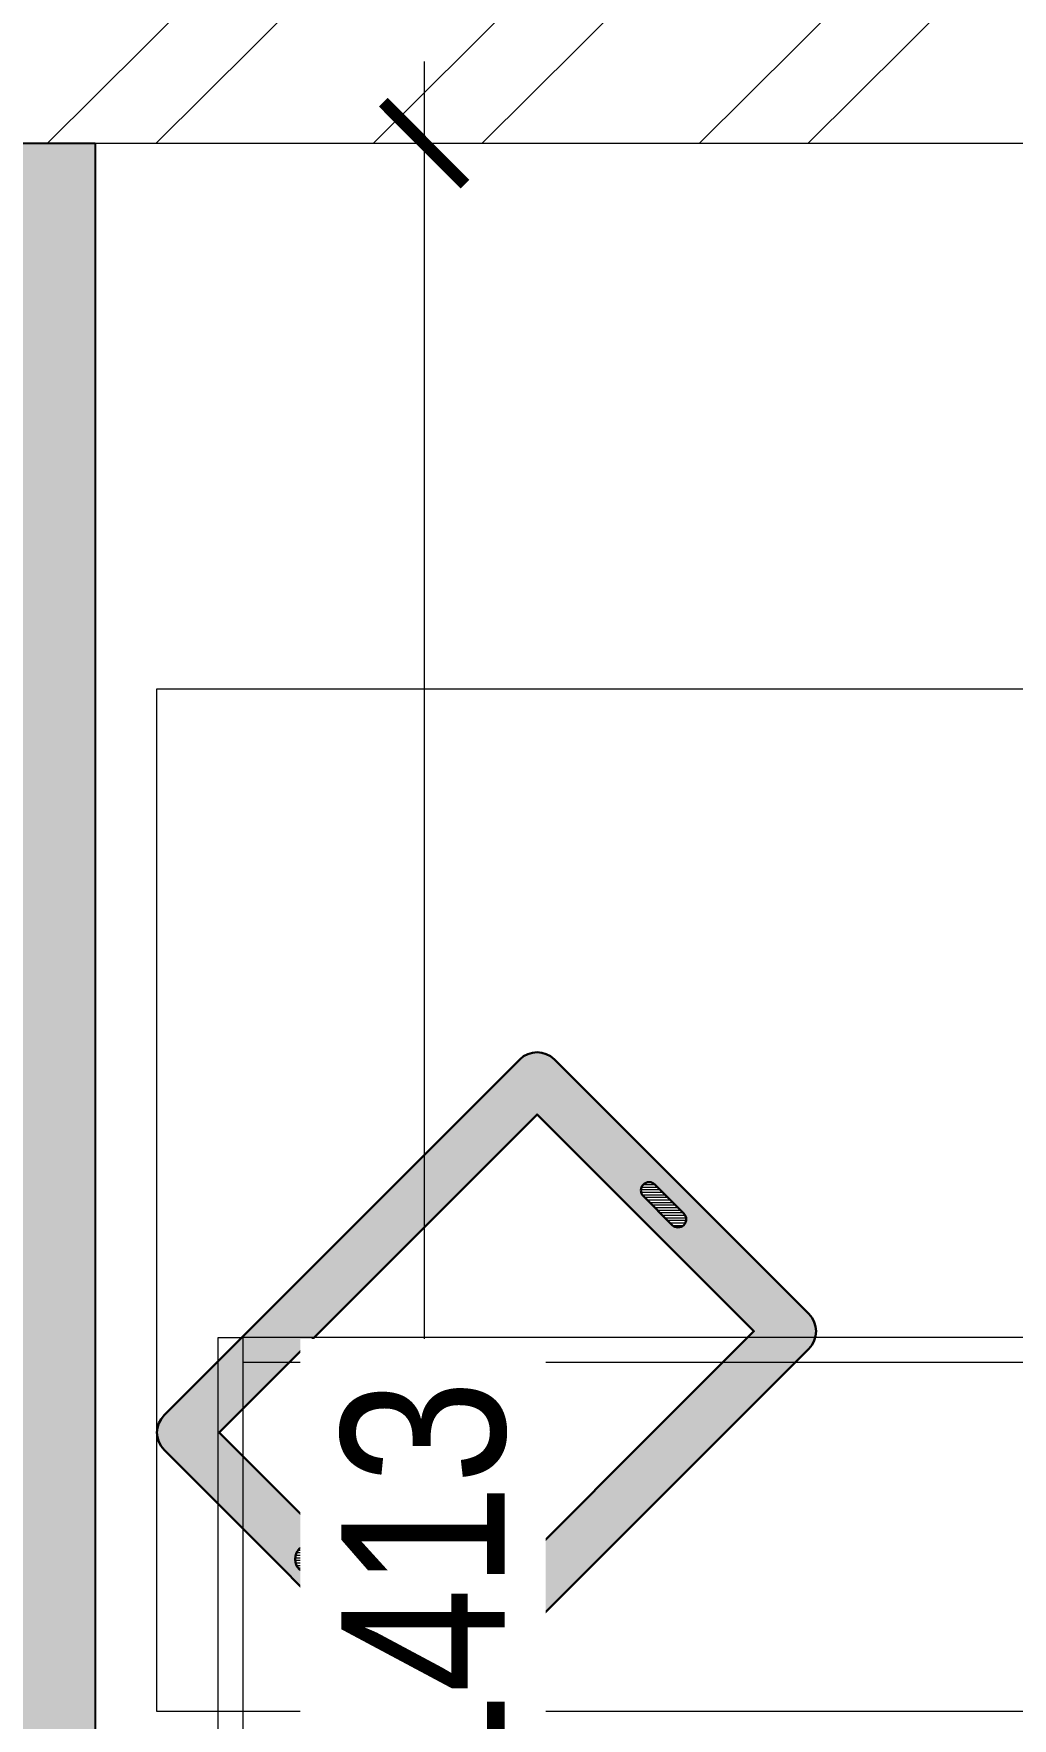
# Model space of a CAD drawing. Header units: millimetres. Extents: x 4444 to 22214, y -867569 to -857440.
# Drawn here: x 20107 to 20586, y -859363 to -858540 of the extents above; entities that cross this region are included whole.
import ezdxf
from ezdxf.lldxf.tags import DXFTag

# ---------------------------------------------------------------- set-up
doc = ezdxf.new("R2010")
doc.units = ezdxf.units.MM
doc.header["$LTSCALE"] = 40
doc.header["$PDMODE"] = 3
for name, color, linetype, lineweight in [('A-WALL-MASY', 1, 'Continuous', 9), ('dimensions', 149, 'Continuous', 5), ('IM-ANNO-HATCH', 8, 'Continuous', 5), ('LENS_FURNITURE', 13, 'Continuous', 9), ('LENS_PARTITION', 21, 'Continuous', 25), ('wall hatch', 22, 'Continuous', 9)]:
    doc.layers.add(name, color=color, linetype=linetype, lineweight=lineweight)
doc.styles.get("Standard").update_dxf_attribs({"font": 'ARIALN.TTF'})
tags = doc.linetypes.add('DASHED2', pattern=[0.375, 0.25, -0.125]).pattern_tags.tags
tags[6:7] = [DXFTag(74, 4), DXFTag(75, 0), DXFTag(340, '0'), DXFTag(46, 1.0), DXFTag(50, 0.0), DXFTag(44, 0.0), DXFTag(45, 0.0)]
tags[4:5] = [DXFTag(74, 4), DXFTag(75, 0), DXFTag(340, '0'), DXFTag(46, 1.0), DXFTag(50, 0.0), DXFTag(44, 0.0), DXFTag(45, 0.0)]
doc.dimstyles.new('Working', dxfattribs={"dimscale": 0.8, "dimtxt": 100, "dimasz": 50, "dimexe": 50, "dimexo": 50, "dimgap": 25, "dimtad": 1, "dimdec": 0, "dimtxsty": 'Standard', "dimblk": 'ARCHTICK', "dimcen": 0, "dimdle": 50, "dimclrd": 250, "dimclre": 8, "dimclrt": 7, "dimazin": 3, "dimtfac": 1, "dimtdec": 0, "dimtmove": 1, "dimatfit": 3, "dimfxl": 3, "dimlwd": 5, "dimlwe": 0})

# ---------------------------------------------------------------- blocks, each defined once
blk = doc.blocks.new('awefqwf')
at = {"layer": 'wall hatch'}
h = blk.add_hatch(dxfattribs=at)
h.set_pattern_fill('ANSI32', color=256, scale=300, angle=-0.1300000000000173)
h.set_pattern_definition([(44.86999999999998, (-16178221.8551124, 1096019.62059955), (-79.36881615726077, 79.72980008625973), []), (44.86999999999998, (-16178168.82224041, 1096019.500271574), (-79.36881615726077, 79.72980008625973), [])])
h.paths.add_polyline_path([(-13124, -6636), (-8523, -6636), (-8523, -6455), (-6255, -6455), (-6255, -7141), (-5150, -7141), (-5150, -8989), (-4403, -8989), (-4403, -8776), (-4920, -8776), (-4920, -7019), (-4275, -7019), (-4275, -6225), (-4375, -6225), (-4375, -6911), (-6025, -6911), (-6025, -6225), (-8753, -6225), (-8753, -6406), (-13124, -6406)])
h.paths.add_polyline_path([(-3615, -8439), (-3393, -8439), (-3393, -6225), (-3615, -6225)])
h.paths.add_polyline_path([(-3393, -8989), (0, -8989), (0, -4885), (-230, -4885), (-230, -8759), (-3393, -8759)])
h.paths.add_polyline_path([(-177, -4436), (0, -4436), (0, -443), (-177, -443)])
h.paths.add_polyline_path([(-8338, -286), (-4254, -286), (-4254, 0), (-8338, 0)])
h.paths.add_polyline_path([(-12948, -307), (-9029, -307), (-9029, 0), (-12948, -2.328306e-10)])
h.paths.add_polyline_path([(-3474, -230), (-684, -230), (-684, 0), (-3474, 0)])
at = {"layer": 'A-WALL-MASY'}
blk.add_line((-3474, -230), (-684, -230), dxfattribs=at)
blk = doc.blocks.new('_ArchTick')
at = {"const_width": 0.15}
blk.add_lwpolyline([(-0.5, -0.5), (0.5, 0.5)], dxfattribs=at)
blk = doc.blocks.new('*D42')
at = {"layer": 'Defpoints', "color": 0, "ltscale": 50, "transparency": 16777216}
for p in [(20036.88630240032, -858179.4612995748), (19936.88630240032, -858593.0549321926), (20036.88630240032, -858593.0549321926)]:
    blk.add_point(p, dxfattribs=at)
at = {"layer": 'dimensions', "color": 250, "linetype": 'DASHED2', "lineweight": 5, "ltscale": 50, "transparency": 16777216}
for p, q in [((19986.88630240032, -858179.4612995748), (20020.14005410564, -858068.615460557)), ((20020.14005410564, -858068.615460557), (20060.14005410564, -858068.615460557)), ((19896.88630240032, -858179.4612995748), (20076.88630240032, -858179.4612995748))]:
    blk.add_line(p, q, dxfattribs=at)
at = {"layer": 'dimensions', "color": 8, "linetype": 'DASHED2', "lineweight": 0, "ltscale": 50, "transparency": 16777216}
for p, q in [((19936.88630240032, -858553.0549321926), (19936.88630240032, -858139.4612995749)), ((20036.88630240032, -858553.0549321926), (20036.88630240032, -858139.4612995749))]:
    blk.add_line(p, q, dxfattribs=at)
at = {"layer": 'dimensions', "color": 250, "lineweight": 5, "ltscale": 50, "transparency": 16777216, "xscale": 40, "yscale": 40, "zscale": 40, "rotation": 180}
blk.add_blockref('_ArchTick', (19936.88630240032, -858179.4612995748), dxfattribs=at)
at = {"layer": 'dimensions', "color": 250, "lineweight": 5, "ltscale": 50, "transparency": 16777216, "xscale": 40, "yscale": 40, "zscale": 40}
blk.add_blockref('_ArchTick', (20036.88630240032, -858179.4612995748), dxfattribs=at)
at = {"layer": 'dimensions', "color": 7, "ltscale": 50, "transparency": 16777216, "insert": (20149.41699817113, -858068.615460557), "char_height": 80, "attachment_point": 5, "bg_fill": 3, "box_fill_scale": 1.25, "bg_fill_color": 9, "bg_fill_true_color": 13158600, "bg_fill_transparency": 0}
blk.add_mtext('\\A1;100', dxfattribs=at)
blk = doc.blocks.new('*D123')
at = {"layer": 'Defpoints', "color": 0, "ltscale": 50, "transparency": 16777216}
for p in [(21129.88630240032, -858179.4612995748), (20036.88630240032, -858593.0549321926), (21129.88630240032, -858806.0549321926)]:
    blk.add_point(p, dxfattribs=at)
at = {"layer": 'dimensions', "color": 8, "linetype": 'DASHED2', "lineweight": 0, "ltscale": 50, "transparency": 16777216}
for p, q in [((20036.88630240032, -858553.0549321926), (20036.88630240032, -858139.4612995749)), ((21129.88630240032, -858579.461299575), (21129.88630240032, -858139.4612995749))]:
    blk.add_line(p, q, dxfattribs=at)
at = {"layer": 'dimensions', "color": 250, "linetype": 'DASHED2', "lineweight": 5, "ltscale": 50, "transparency": 16777216}
for p, q in [((19996.88630240032, -858179.4612995748), (20468.54319189555, -858179.4612995748)), ((21169.88630240032, -858179.4612995748), (20698.2294129051, -858179.4612995748))]:
    blk.add_line(p, q, dxfattribs=at)
at = {"layer": 'dimensions', "color": 250, "lineweight": 5, "ltscale": 50, "transparency": 16777216, "xscale": 40, "yscale": 40, "zscale": 40, "rotation": 180}
blk.add_blockref('_ArchTick', (20036.88630240032, -858179.4612995748), dxfattribs=at)
at = {"layer": 'dimensions', "color": 250, "lineweight": 5, "ltscale": 50, "transparency": 16777216, "xscale": 40, "yscale": 40, "zscale": 40}
blk.add_blockref('_ArchTick', (21129.88630240032, -858179.4612995748), dxfattribs=at)
at = {"layer": 'dimensions', "color": 7, "ltscale": 50, "transparency": 16777216, "insert": (20583.38630240032, -858179.4612995748), "char_height": 80, "attachment_point": 5, "bg_fill": 3, "box_fill_scale": 1.25, "bg_fill_color": 9, "bg_fill_true_color": 13158600, "bg_fill_transparency": 0}
blk.add_mtext('\\A1;1093', dxfattribs=at)
blk = doc.blocks.new('servgewrgtrs')
at = {"layer": 'LENS_FURNITURE', "true_color": 0xc7c8ca}
h = blk.add_hatch(color=9, dxfattribs=at)
h.dxf.hatch_style = 1
edge = h.paths.add_edge_path()
edge.add_line((-8.54246803093703, -981.967020192067), (115.9083254579454, -857.5162267031847))
edge.add_arc((107.4230440836399, -849.030945328879), 12.00000000009463, 315, 405)
edge.add_line((115.9083254579454, -840.5456639545736), (-58.03994271345435, -666.5973957831739))
edge.add_arc((-66.52522408775982, -675.0826771574793), 12.00000000009463, 45.00000000000002, 135)
edge.add_line((-75.01050546206531, -666.5973957831739), (-199.4612989509478, -791.0481892720563))
edge.add_arc((-190.9760175766423, -799.5334706454305), 11.99999999943609, 135.0000000031443, 225.0000000031443)
edge.add_line((-199.4612989500165, -808.0187520197359), (-25.5130307786167, -981.9670201911359))
edge.add_arc((-17.0277494043112, -973.4817388177615), 11.99999999943609, 224.9999999968557, 314.9999999968557)
h.paths.add_polyline_path([(-17.02774940524252, -955.0969625067663), (89.03826777357607, -849.0309453279477), (-66.52522408775982, -693.4674534666119), (-172.5912412665784, -799.5334706454305)], flags=16)
edge = h.paths.add_edge_path(flags=16)
edge.add_line((-138.2965623782947, -741.9042679787381), (-124.1544267544522, -727.7621323548956))
edge.add_arc((-121.3259996296838, -730.5905594796641), 4.000000000031544, 45, 135, ccw=False)
edge.add_arc((-121.3259996296838, -730.5905594796641), 4.000000000031544, -45, 45, ccw=False)
edge.add_line((-118.4975725049153, -733.4189866044326), (-132.6397081287578, -747.561122228275))
edge.add_arc((-135.4681352535263, -744.7326951035066), 4.000000000031544, 225, 315, ccw=False)
edge.add_arc((-135.4681352535263, -744.7326951035066), 4.000000000031544, 135, 225, ccw=False)
edge = h.paths.add_edge_path(flags=16)
edge.add_arc((44.84409394953398, -910.9027886827243), 7, 0, 360)
at = {"layer": 'LENS_FURNITURE', "lineweight": 0, "true_color": 0x939598}
h = blk.add_hatch(dxfattribs=at)
h.set_pattern_fill('ANSI31', color=252, scale=10, angle=405)
h.set_pattern_definition([(90, (-3772352.875833935, -3684050.327587578), (-1.25, 2e-16), [])])
edge = h.paths.add_edge_path()
edge.add_line((-138.2965623782947, -741.9042679787381), (-124.1544267544522, -727.7621323548956))
edge.add_arc((-121.3259996296838, -730.5905594796641), 4.000000000031544, 45, 135, ccw=False)
edge.add_arc((-121.3259996296838, -730.5905594796641), 4.000000000031544, -45, 45, ccw=False)
edge.add_line((-118.4975725049153, -733.4189866044326), (-132.6397081287578, -747.561122228275))
edge.add_arc((-135.4681352535263, -744.7326951035066), 4.000000000031544, 225, 315, ccw=False)
edge.add_arc((-135.4681352535263, -744.7326951035066), 4.000000000031544, 135, 225, ccw=False)
edge = h.paths.add_edge_path()
edge.add_arc((44.84409394953398, -910.9027886827243), 7, 0, 360)
at = {"layer": 'LENS_FURNITURE'}
blk.add_lwpolyline([(119.4230440827086, -352.4817388160154), (119.4230440827086, -985.4817388160155), (-380.5769559172913, -985.4817388160155), (-380.5769559172913, -352.4817388160154)], close=True, dxfattribs=at)
at = {"layer": 'LENS_FURNITURE', "color": 146, "true_color": 0x105689}
for points in [[(-63.4640948921442, -394.4817388160154), (-63.4640948921442, -943.4817388160153), (-51.4640948921442, -943.4817388160153), (-51.4640948921442, -394.4817388160154)], [(-63.4640948921442, -955.4817388160154), (-63.4640948921442, -943.4817388160153), (338.5359051078558, -943.4817388160153), (338.5359051078558, -955.4817388160154)]]:
    blk.add_lwpolyline(points, close=True, dxfattribs=at)
at = {"layer": 'LENS_FURNITURE', "color": 18, "lineweight": 30, "true_color": 0x000000}
for points in [[(-8.54246803093703, -981.967020192067), (115.9083254579454, -857.5162267031847, 0.4142135623730951), (115.9083254579454, -840.5456639545736), (-58.03994271345434, -666.5973957831739, 0.4142135623730951), (-75.01050546206531, -666.5973957831739), (-199.4612989509478, -791.0481892720563, 0.4142135623730951), (-199.4612989500165, -808.0187520197359), (-25.51303077861669, -981.9670201911359, 0.4142135623730951)], [(-138.2965623782947, -741.9042679787381), (-124.1544267544522, -727.7621323548956, -0.4142135623730951), (-118.4975725049153, -727.7621323548956), (-118.4975725049153, -727.7621323548956, -0.4142135623730951), (-118.4975725049153, -733.4189866044326), (-132.6397081287578, -747.561122228275, -0.4142135623730951), (-138.2965623782947, -747.561122228275), (-138.2965623782947, -747.561122228275, -0.4142135623730951)]]:
    blk.add_lwpolyline(points, format="xyb", close=True, dxfattribs=at)
blk.add_lwpolyline([(-17.02774940524252, -955.0969625067663), (89.03826777357607, -849.0309453279477), (-66.52522408775982, -693.4674534666119), (-172.5912412665784, -799.5334706454305)], close=True, dxfattribs=at)
blk.add_circle((44.84409394953398, -910.9027886827243), 7, dxfattribs=at)
blk = doc.blocks.new('*D102')
at = {"layer": 'Defpoints', "color": 0, "ltscale": 50, "transparency": 16777216}
for p in [(20136.88630240033, -858593.0549321929), (20136.88630240033, -860006.0549321929), (20297.9248587526, -860006.0549321929)]:
    blk.add_point(p, dxfattribs=at)
at = {"layer": 'dimensions', "color": 250, "linetype": 'DASHED2', "lineweight": 5, "ltscale": 50, "transparency": 16777216}
for p, q in [((20297.9248587526, -858553.0549321928), (20297.9248587526, -859184.7118216881)), ((20297.9248587526, -860046.0549321928), (20297.9248587526, -859414.3980426977))]:
    blk.add_line(p, q, dxfattribs=at)
at = {"layer": 'dimensions', "color": 8, "linetype": 'DASHED2', "lineweight": 0, "ltscale": 50, "transparency": 16777216}
for p, q in [((20176.88630240033, -858593.0549321929), (20337.9248587526, -858593.0549321929)), ((20176.88630240033, -860006.0549321929), (20337.9248587526, -860006.0549321929))]:
    blk.add_line(p, q, dxfattribs=at)
at = {"layer": 'dimensions', "color": 250, "lineweight": 5, "ltscale": 50, "transparency": 16777216, "xscale": 40, "yscale": 40, "zscale": 40}
for p, rotation in [((20297.9248587526, -858593.0549321929), 90), ((20297.9248587526, -860006.0549321929), 270)]:
    blk.add_blockref('_ArchTick', p, dxfattribs=dict(at, rotation=rotation))
at = {"layer": 'dimensions', "color": 7, "ltscale": 50, "transparency": 16777216, "insert": (20297.92485875235, -859299.5549321926), "char_height": 80, "attachment_point": 5, "rotation": 90, "bg_fill": 3, "box_fill_scale": 1.25, "bg_fill_color": 9, "bg_fill_true_color": 13158600, "bg_fill_transparency": 0}
blk.add_mtext('\\A1;1413', dxfattribs=at)

msp = doc.modelspace()

# ---------------------------------------------------------------- block references
at = {"layer": 'dimensions', "color": 3, "ltscale": 50, "true_color": 0x15f609}
msp.add_blockref('awefqwf', (21813.88630240032, -858363.0549321924), dxfattribs=at)
at = {"layer": 'LENS_PARTITION', "rotation": 270}
msp.add_blockref('servgewrgtrs', (21152.6789715066, -859240.4499289262), dxfattribs=at)

# ---------------------------------------------------------------- next in the draw order: dimensions: what is measured, and where the dimension line sits
at = {"layer": 'dimensions', "color": 3, "ltscale": 50, "true_color": 0x15f609}
dim = msp.add_linear_dim(base=(20036.88630240032, -858179.4612995748), p1=(19936.88630240032, -858593.0549321926), p2=(20036.88630240032, -858593.0549321926), dimstyle='Working', override={"dimfxl": 500, "dimfxlon": 1, "dimtfill": 1, "dimarcsym": 1}, dxfattribs=at)
dim.commit()
dim.dimension.update_dxf_attribs({"geometry": '*D42', "text_midpoint": (20080.14005410564, -858068.615460557)})

# ---------------------------------------------------------------- next in the draw order: dimensions: what is measured, and where the dimension line sits
dim = msp.add_linear_dim(base=(21129.88630240032, -858179.4612995748), p1=(20036.88630240032, -858593.0549321926), p2=(21129.88630240032, -858806.0549321926), dimstyle='Working', override={"dimfxl": 500, "dimfxlon": 1, "dimtfill": 1, "dimarcsym": 1}, dxfattribs=at)
dim.commit()
dim.dimension.update_dxf_attribs({"geometry": '*D123', "text_midpoint": (20583.38630240032, -858179.4612995748)})

# ---------------------------------------------------------------- next in the draw order: hatches: boundary and pattern name
at = {"layer": 'IM-ANNO-HATCH', "ltscale": 50}
h = msp.add_hatch(dxfattribs=at)
h.set_pattern_fill('CORK', color=256, scale=200, angle=-1.27e-14)
h.set_pattern_definition([(360, (-830.501100048481, -17495.98343987157), (6.1e-15, 25), []), (134.9999999999999, (-818.001100048481, -17508.48343987157), (-49.99999991609843, -49.99999991609841), [35.35533920000001, -35.35533920000001]), (134.9999999999999, (-811.751100048481, -17508.48343987157), (-49.99999991609843, -49.99999991609841), [35.35533920000001, -35.35533920000001]), (134.9999999999999, (-805.501100048481, -17508.48343987157), (-49.99999991609843, -49.99999991609841), [35.35533920000001, -35.35533920000001])])
h.paths.add_polyline_path([(18339.88630240405, -858945.0549321922), (18239.88630240032, -858945.0549321922), (18239.88630239659, -860006.0549321926), (18339.8863023966, -860006.0549321926)])
h.paths.add_polyline_path([(19089.88630240405, -860006.0549321926), (20036.88630240032, -860006.0549321926), (20036.88630240032, -859906.0549321924), (19089.88630240405, -859906.0549321924)])
h.paths.add_polyline_path([(20136.88630240032, -858593.054932192), (20136.88630240032, -860006.0549321926), (20036.88630240032, -860006.0549321926), (20036.88630240032, -858593.054932192)])
h.paths.add_polyline_path([(20001.88630240032, -862996.0549321927), (19901.88630240032, -862996.0549321927), (19901.88630240032, -862831.0549321926), (19901.88630240032, -860881.0549321924), (19901.88630240032, -860756.0549321927), (20001.88630240032, -860756.0549321927)])
h.paths.add_polyline_path([(21583.88630240032, -863746.0549321926), (19901.88630240032, -863746.0549321926), (19901.88630240032, -863846.0549321926), (21583.88630240032, -863846.0549321926)])
h.paths.add_polyline_path([(19270.88630240032, -864338.0549321926), (19170.88630240032, -864338.0549321926), (19170.88630240032, -865406.0549321924), (19270.88630240032, -865406.0549321924)])
h.paths.add_polyline_path([(19270.88630240032, -865306.0549321924), (21583.88630240032, -865306.0549321924), (21583.88630240032, -865406.0549321924), (19270.88630240032, -865406.0549321924)])

# ---------------------------------------------------------------- next in the draw order: linework, layer by layer
at = {"layer": 'LENS_PARTITION'}
msp.add_lwpolyline([(20136.88630240032, -858593.054932192), (20136.88630240032, -860006.0549321926), (20036.88630240032, -860006.0549321926), (20036.88630240032, -858593.054932192)], close=True, dxfattribs=at)

# ---------------------------------------------------------------- next in the draw order: dimensions: what is measured, and where the dimension line sits
at = {"layer": 'dimensions', "color": 3, "ltscale": 50, "true_color": 0x15f609}
dim = msp.add_linear_dim(base=(20297.9248587526, -860006.0549321929), p1=(20136.88630240032, -858593.0549321926), p2=(20136.88630240032, -860006.0549321926), angle=90, dimstyle='Working', override={"dimfxl": 500, "dimfxlon": 1, "dimtfill": 1, "dimarcsym": 1}, dxfattribs=at)
dim.commit()
dim.dimension.update_dxf_attribs({"geometry": '*D102', "text_midpoint": (20297.92485875235, -859299.5549321926)})

doc.saveas('drawing.dxf')
